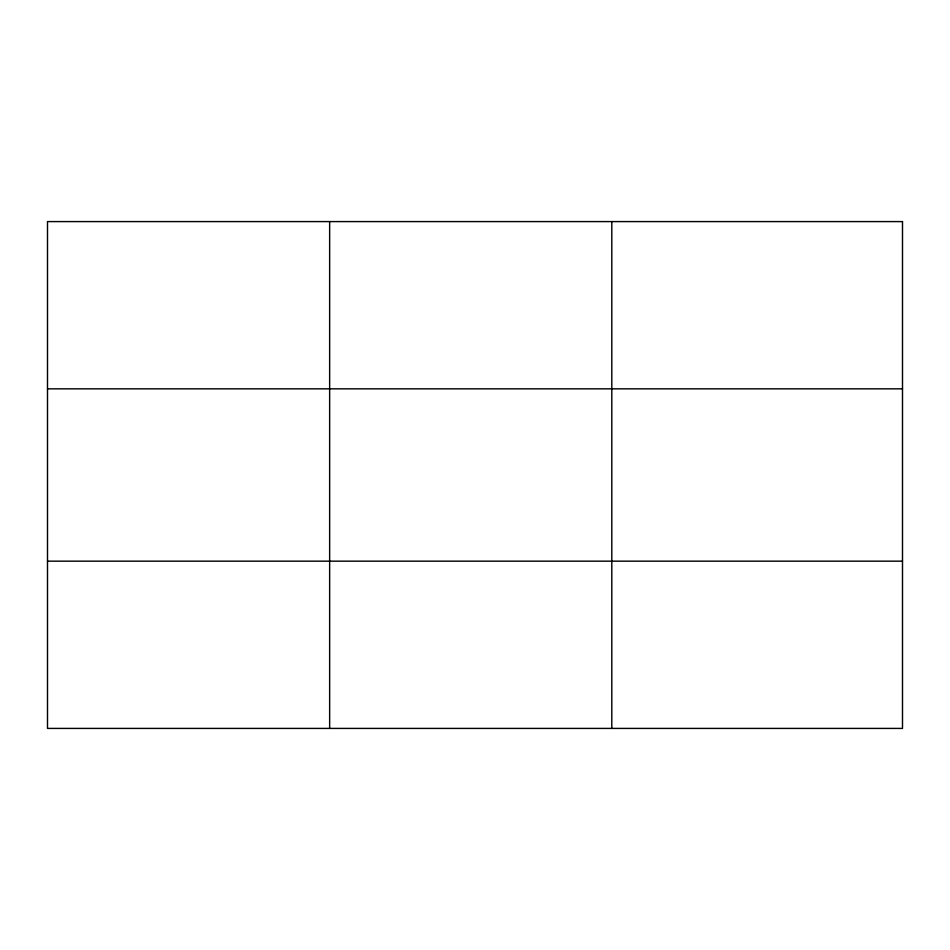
<?xml version="1.0" encoding="UTF-8"?>
<svg xmlns="http://www.w3.org/2000/svg" width="950" height="950" viewBox="0 0 950 950"><rect width="100%" height="100%" fill="white"/><g stroke="black" fill="none" stroke-linecap="round" stroke-linejoin="round"><path stroke-width="1.43" d="M329.65 221.588L329.65 728.413M611.8 221.588L611.8 728.413M47.5 388.835L902.5 388.835M47.5 561.165L902.5 561.165M902.5 221.588L902.5 728.413L47.5 728.413L47.5 221.588L902.5 221.588"/></g></svg>
